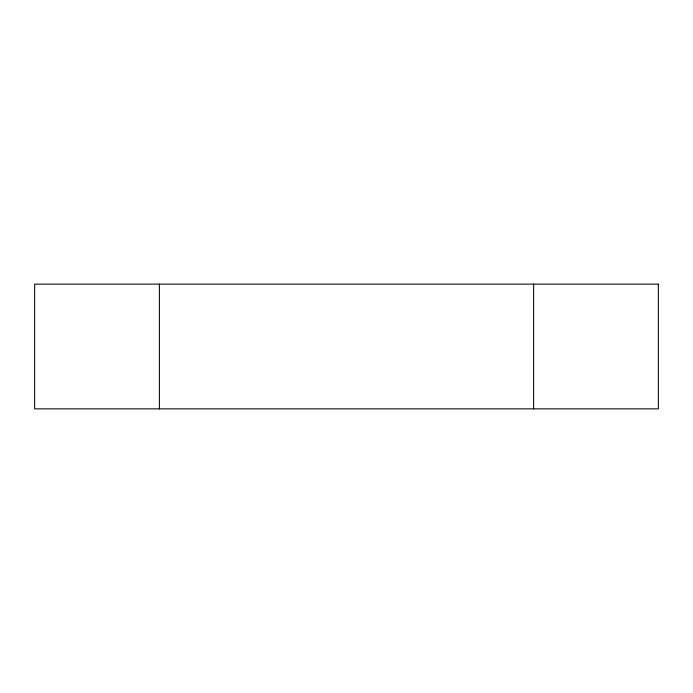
<?xml version="1.0" encoding="UTF-8"?>
<svg xmlns="http://www.w3.org/2000/svg" width="693" height="693" viewBox="0 0 693 693"><rect width="100%" height="100%" fill="white"/><g stroke="black" fill="none" stroke-linecap="round" stroke-linejoin="round"><path stroke-width="1.04" d="M533.61 284.13L533.61 408.87M159.39 284.13L159.39 408.87M658.35 284.13L34.65 284.13L34.65 408.87L658.35 408.87L658.35 284.13"/></g></svg>
